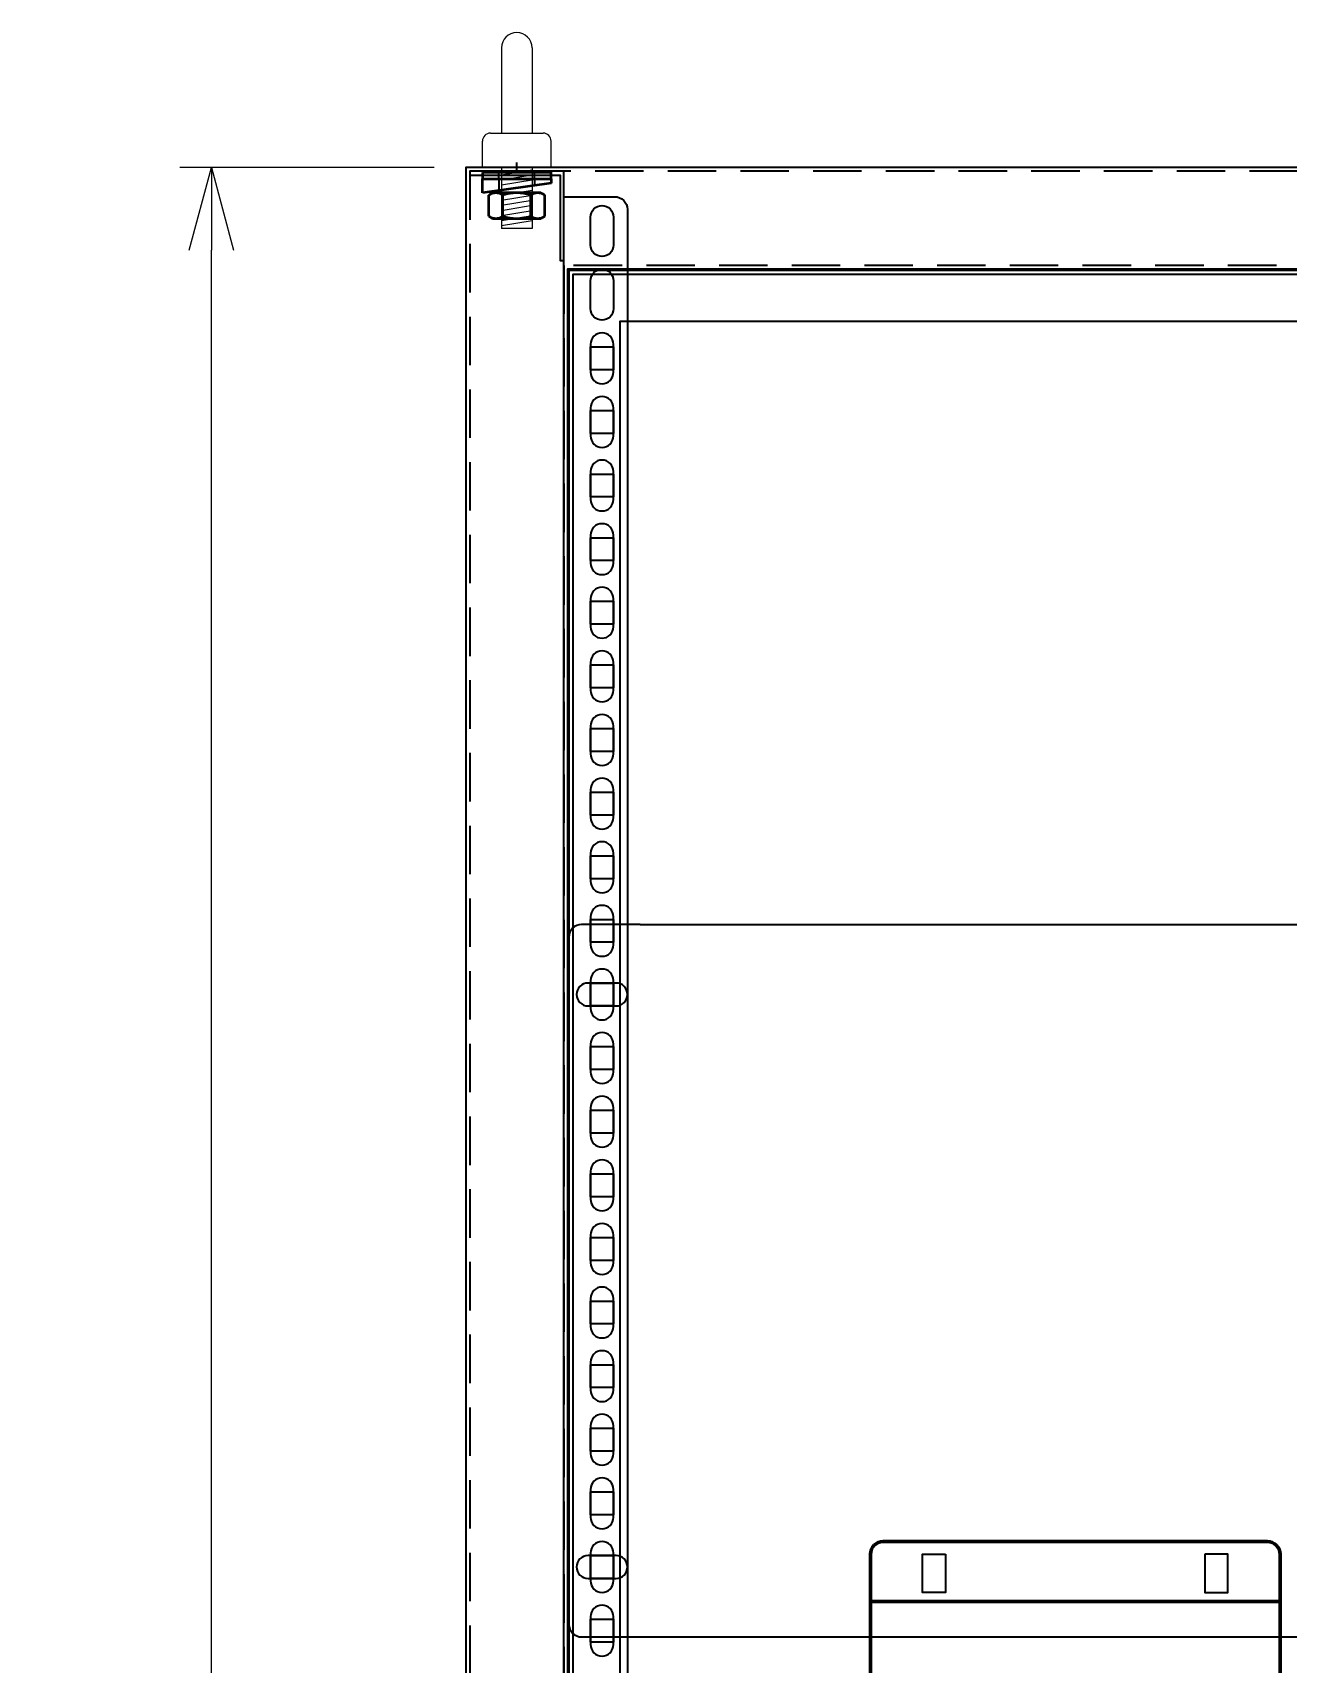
# Model space of a CAD drawing. Header units: millimetres. Extents: x 173893 to 258446, y -176540 to -123824.
# Drawn here: x 191979 to 192472, y -162114 to -161474 of the extents above; entities that cross this region are included whole.
import ezdxf

# ---------------------------------------------------------------- set-up
doc = ezdxf.new("R2010")
doc.units = ezdxf.units.MM
doc.header["$LTSCALE"] = 3
for name, pattern in [('ACAD_ISO04W100', [30, 24, -3, 0, -3]), ('CACHE2', [4.7625, 3.175, -1.5875]), ('HIDDEN', [9.525, 6.35, -3.175])]:
    doc.linetypes.add(name, pattern=pattern)
for name, color, linetype in [('@.VISIBLE', 7, 'Continuous'), ('centerline', 6, 'ACAD_ISO04W100'), ('dim', 7, 'Continuous'), ('equipments', 2, 'Continuous')]:
    doc.layers.add(name, color=color, linetype=linetype)
for name, color, linetype, lineweight in [('FORT', 2, 'Continuous', 35), ('POINTILLE', 8, 'CACHE2', 25), ('Visible (ISO)', 7, 'Continuous', 50)]:
    doc.layers.add(name, color=color, linetype=linetype, lineweight=lineweight)
doc.styles.add('Ann_w01', font='romans.shx', dxfattribs={"width": 0.6, "bigfont": 'chineset.shx'})
doc.dimstyles.new('Dim 01_SC25', dxfattribs={"dimscale": 25, "dimtxt": 2, "dimasz": 1.3, "dimexe": 0.5, "dimexo": 0.5, "dimgap": 0.5, "dimtad": 1, "dimdec": 1, "dimzin": 12, "dimdsep": 46, "dimtxsty": 'Ann_w01', "dimblk": 'OPEN30', "dimcen": 1.5, "dimclrd": 6, "dimclre": 6, "dimclrt": 3, "dimadec": 1, "dimazin": 3, "dimtm": 1e-09, "dimtfac": 1, "dimtdec": 1, "dimtix": 1, "dimtmove": 0, "dimatfit": 3, "dimldrblk": 'OPEN30', "dimfxl": 1, "dimtolj": 1, "dimlwd": 0, "dimlwe": 0, "dimarcsym": 0})

# ---------------------------------------------------------------- blocks, each defined once
blk = doc.blocks.new('_Open30')
at = {"color": 0, "linetype": 'ByBlock', "lineweight": -2}
for p, q in [((-1, 0.268), (0, 0)), ((0, 0), (-1, -0.268)), ((0, 0), (-1, 0))]:
    blk.add_line(p, q, dxfattribs=at)
blk = doc.blocks.new('*D49')
at = {"layer": 'Defpoints', "color": 0, "transparency": 16777216}
for p in [(192049.48, -161526.78), (192149.48, -161526.78), (192149.48, -163726.78)]:
    blk.add_point(p, dxfattribs=at)
at = {"layer": 'dim', "color": 6, "lineweight": 0, "transparency": 16777216}
for p, q in [((192136.98, -161526.78), (192036.98, -161526.78)), ((192049.48, -163694.28), (192049.48, -161559.28)), ((192136.98, -163726.78), (192036.98, -163726.78))]:
    blk.add_line(p, q, dxfattribs=at)
at = {"layer": 'dim', "color": 6, "lineweight": 0, "transparency": 16777216, "xscale": 32.5, "yscale": 32.5, "zscale": 32.5}
for p, rotation in [((192049.48, -161526.78), 90), ((192049.48, -163726.78), 270)]:
    blk.add_blockref('_Open30', p, dxfattribs=dict(at, rotation=rotation))
at = {"layer": 'dim', "color": 3, "transparency": 16777216, "insert": (192011.98, -162626.78), "char_height": 50, "attachment_point": 5, "rotation": 90, "style": 'Ann_w01'}
blk.add_mtext('\\A1;2200', dxfattribs=at)
blk = doc.blocks.new('HM12_COTE')
at = {"layer": 'FORT'}
for p, q in [((-10.97, 9.15), (-9.5, 10)), ((-10.97, 0.85), (-10.97, 9.15)), ((9.5, 10), (-9.5, 10)), ((-5.48, 0.85), (-5.48, 9.15)), ((5.48, 0.85), (5.48, 9.15)), ((10.97, 9.15), (9.5, 10)), ((10.97, 0.85), (10.97, 9.15)), ((-9.5, 0), (-10.97, 0.85)), ((-9.5, 0), (9.5, 0)), ((9.5, 0), (10.97, 0.85))]:
    blk.add_line(p, q, dxfattribs=at)
for centre, radius, start, end in [((-8.23, 5.14), 4.86, 55.61585, 124.38415), ((0, -8.15), 18.15, 72.4121, 107.5879), ((8.23, 5.14), 4.86, 55.61585, 124.38415), ((-8.23, 4.86), 4.86, 235.61585, 304.38415), ((0, 18.15), 18.15, 252.4121, 287.5879), ((8.23, 4.86), 4.86, 235.61585, 304.38415)]:
    blk.add_arc(centre, radius, start, end, dxfattribs=at)
blk = doc.blocks.new('CALE_M12_IPN')
at = {"layer": 'FORT'}
for p, q in [((-13.5, 3.61), (13.5, 3.61)), ((-13.5, -1.89), (-13.5, 3.61)), ((13.5, 1.89), (-13.5, -1.89)), ((13.5, 3.61), (13.5, 1.89))]:
    blk.add_line(p, q, dxfattribs=at)
at = {"layer": 'POINTILLE'}
for p, q in [((-7, 3.61), (-7, -0.98)), ((7, 3.61), (7, 0.98))]:
    blk.add_line(p, q, dxfattribs=at)
blk = doc.blocks.new('RONDELLE_M12')
at = {"layer": 'FORT'}
blk.add_lwpolyline([(-13.5, 2.5), (-13.5, 0), (13.5, 0), (13.5, 2.5)], close=True, dxfattribs=at)
at = {"layer": 'POINTILLE'}
for p, q in [((-7, 0), (-7, 2.5)), ((7, 0), (7, 2.5))]:
    blk.add_line(p, q, dxfattribs=at)
blk = doc.blocks.new('Oval 20x9')
at = {"layer": '@.VISIBLE', "color": 2}
blk.add_lwpolyline([(-5.5, -4.5), (5.5, -4.5, 0.414214), (10, 0), (10, 0, 0.414214), (5.5, 4.5), (-5.5, 4.5, 0.414214), (-10, 0), (-10, 0, 0.414214)], format="xyb", close=True, dxfattribs=at)

msp = doc.modelspace()

# ---------------------------------------------------------------- linework, layer by layer
for points in [[(192149.48, -163626.78), (193049.48, -163626.78), (193049.48, -161526.78), (192149.48, -161526.78)], [(192189.48, -163586.78), (193009.48, -163586.78), (193009.48, -161566.78), (192189.48, -161566.78)], [(192198.48, -161597.28), (192207.48, -161597.28), (192207.48, -161606.28), (192198.48, -161606.28)], [(192198.48, -161622.28), (192207.48, -161622.28), (192207.48, -161631.28), (192198.48, -161631.28)], [(192198.48, -161647.28), (192207.48, -161647.28), (192207.48, -161656.28), (192198.48, -161656.28)], [(192198.48, -161672.28), (192207.48, -161672.28), (192207.48, -161681.28), (192198.48, -161681.28)], [(192198.48, -161697.28), (192207.48, -161697.28), (192207.48, -161706.28), (192198.48, -161706.28)], [(192198.48, -161722.28), (192207.48, -161722.28), (192207.48, -161731.28), (192198.48, -161731.28)], [(192198.48, -161747.28), (192207.48, -161747.28), (192207.48, -161756.28), (192198.48, -161756.28)], [(192198.48, -161772.28), (192207.48, -161772.28), (192207.48, -161781.28), (192198.48, -161781.28)], [(192198.48, -161797.28), (192207.48, -161797.28), (192207.48, -161806.28), (192198.48, -161806.28)], [(192198.48, -161822.28), (192207.48, -161822.28), (192207.48, -161831.28), (192198.48, -161831.28)], [(192198.48, -161847.28), (192207.48, -161847.28), (192207.48, -161856.28), (192198.48, -161856.28)], [(192198.48, -161872.28), (192207.48, -161872.28), (192207.48, -161881.28), (192198.48, -161881.28)], [(192198.48, -161897.28), (192207.48, -161897.28), (192207.48, -161906.28), (192198.48, -161906.28)], [(192198.48, -161922.28), (192207.48, -161922.28), (192207.48, -161931.28), (192198.48, -161931.28)], [(192198.48, -161947.28), (192207.48, -161947.28), (192207.48, -161956.28), (192198.48, -161956.28)], [(192198.48, -161972.28), (192207.48, -161972.28), (192207.48, -161981.28), (192198.48, -161981.28)], [(192198.48, -161997.28), (192207.48, -161997.28), (192207.48, -162006.28), (192198.48, -162006.28)], [(192198.48, -162022.28), (192207.48, -162022.28), (192207.48, -162031.28), (192198.48, -162031.28)], [(192198.48, -162047.28), (192207.48, -162047.28), (192207.48, -162056.28), (192198.48, -162056.28)], [(192198.48, -162072.28), (192207.48, -162072.28), (192207.48, -162081.28), (192198.48, -162081.28)], [(192198.48, -162097.28), (192207.48, -162097.28), (192207.48, -162106.28), (192198.48, -162106.28)]]:
    msp.add_lwpolyline(points, close=True)
at = {"linetype": 'HIDDEN'}
for points in [[(192150.98, -163625.28), (193047.98, -163625.28), (193047.98, -161528.28), (192150.98, -161528.28)], [(192187.98, -163588.28), (193010.98, -163588.28), (193010.98, -161565.28), (192187.98, -161565.28)]]:
    msp.add_lwpolyline(points, close=True, dxfattribs=at)
at = {"color": 1}
msp.add_lwpolyline([(192187.98, -161563.28), (192187.98, -161528.28), (192150.98, -161528.28), (192150.98, -161529.78), (192186.48, -161529.78), (192186.48, -161563.28)], close=True, dxfattribs=at)
at = {"color": 151}
for points in [[(192187.98, -161538.28), (192207.98, -161538.28, -0.414214), (192212.98, -161543.28), (192212.98, -163610.28, -0.414214), (192207.98, -163615.28), (192187.98, -163615.28)], [(192198.48, -161557.28), (192198.48, -161546.28, -0.414214), (192202.98, -161541.78), (192202.98, -161541.78, -0.414214), (192207.48, -161546.28), (192207.48, -161557.28, -0.414214), (192202.98, -161561.78), (192202.98, -161561.78, -0.414214)], [(192198.48, -161582.28), (192198.48, -161571.28, -0.414214), (192202.98, -161566.78), (192202.98, -161566.78, -0.414214), (192207.48, -161571.28), (192207.48, -161582.28, -0.414214), (192202.98, -161586.78), (192202.98, -161586.78, -0.414214)], [(192198.48, -161596.28), (192198.48, -161607.28, 0.414214), (192202.98, -161611.78), (192202.98, -161611.78, 0.414214), (192207.48, -161607.28), (192207.48, -161596.28, 0.414214), (192202.98, -161591.78), (192202.98, -161591.78, 0.414214)], [(192198.48, -161621.28), (192198.48, -161632.28, 0.414214), (192202.98, -161636.78), (192202.98, -161636.78, 0.414214), (192207.48, -161632.28), (192207.48, -161621.28, 0.414214), (192202.98, -161616.78), (192202.98, -161616.78, 0.414214)], [(192198.48, -161646.28), (192198.48, -161657.28, 0.414214), (192202.98, -161661.78), (192202.98, -161661.78, 0.414214), (192207.48, -161657.28), (192207.48, -161646.28, 0.414214), (192202.98, -161641.78), (192202.98, -161641.78, 0.414214)], [(192198.48, -161671.28), (192198.48, -161682.28, 0.414214), (192202.98, -161686.78), (192202.98, -161686.78, 0.414214), (192207.48, -161682.28), (192207.48, -161671.28, 0.414214), (192202.98, -161666.78), (192202.98, -161666.78, 0.414214)], [(192198.48, -161696.28), (192198.48, -161707.28, 0.414214), (192202.98, -161711.78), (192202.98, -161711.78, 0.414214), (192207.48, -161707.28), (192207.48, -161696.28, 0.414214), (192202.98, -161691.78), (192202.98, -161691.78, 0.414214)], [(192198.48, -161721.28), (192198.48, -161732.28, 0.414214), (192202.98, -161736.78), (192202.98, -161736.78, 0.414214), (192207.48, -161732.28), (192207.48, -161721.28, 0.414214), (192202.98, -161716.78), (192202.98, -161716.78, 0.414214)], [(192198.48, -161746.28), (192198.48, -161757.28, 0.414214), (192202.98, -161761.78), (192202.98, -161761.78, 0.414214), (192207.48, -161757.28), (192207.48, -161746.28, 0.414214), (192202.98, -161741.78), (192202.98, -161741.78, 0.414214)], [(192198.48, -161771.28), (192198.48, -161782.28, 0.414214), (192202.98, -161786.78), (192202.98, -161786.78, 0.414214), (192207.48, -161782.28), (192207.48, -161771.28, 0.414214), (192202.98, -161766.78), (192202.98, -161766.78, 0.414214)], [(192198.48, -161796.28), (192198.48, -161807.28, 0.414214), (192202.98, -161811.78), (192202.98, -161811.78, 0.414214), (192207.48, -161807.28), (192207.48, -161796.28, 0.414214), (192202.98, -161791.78), (192202.98, -161791.78, 0.414214)], [(192198.48, -161821.28), (192198.48, -161832.28, 0.414214), (192202.98, -161836.78), (192202.98, -161836.78, 0.414214), (192207.48, -161832.28), (192207.48, -161821.28, 0.414214), (192202.98, -161816.78), (192202.98, -161816.78, 0.414214)], [(192198.48, -161846.28), (192198.48, -161857.28, 0.414214), (192202.98, -161861.78), (192202.98, -161861.78, 0.414214), (192207.48, -161857.28), (192207.48, -161846.28, 0.414214), (192202.98, -161841.78), (192202.98, -161841.78, 0.414214)], [(192198.48, -161871.28), (192198.48, -161882.28, 0.414214), (192202.98, -161886.78), (192202.98, -161886.78, 0.414214), (192207.48, -161882.28), (192207.48, -161871.28, 0.414214), (192202.98, -161866.78), (192202.98, -161866.78, 0.414214)], [(192198.48, -161896.28), (192198.48, -161907.28, 0.414214), (192202.98, -161911.78), (192202.98, -161911.78, 0.414214), (192207.48, -161907.28), (192207.48, -161896.28, 0.414214), (192202.98, -161891.78), (192202.98, -161891.78, 0.414214)], [(192198.48, -161921.28), (192198.48, -161932.28, 0.414214), (192202.98, -161936.78), (192202.98, -161936.78, 0.414214), (192207.48, -161932.28), (192207.48, -161921.28, 0.414214), (192202.98, -161916.78), (192202.98, -161916.78, 0.414214)], [(192198.48, -161946.28), (192198.48, -161957.28, 0.414214), (192202.98, -161961.78), (192202.98, -161961.78, 0.414214), (192207.48, -161957.28), (192207.48, -161946.28, 0.414214), (192202.98, -161941.78), (192202.98, -161941.78, 0.414214)], [(192198.48, -161971.28), (192198.48, -161982.28, 0.414214), (192202.98, -161986.78), (192202.98, -161986.78, 0.414214), (192207.48, -161982.28), (192207.48, -161971.28, 0.414214), (192202.98, -161966.78), (192202.98, -161966.78, 0.414214)], [(192198.48, -161996.28), (192198.48, -162007.28, 0.414214), (192202.98, -162011.78), (192202.98, -162011.78, 0.414214), (192207.48, -162007.28), (192207.48, -161996.28, 0.414214), (192202.98, -161991.78), (192202.98, -161991.78, 0.414214)], [(192198.48, -162021.28), (192198.48, -162032.28, 0.414214), (192202.98, -162036.78), (192202.98, -162036.78, 0.414214), (192207.48, -162032.28), (192207.48, -162021.28, 0.414214), (192202.98, -162016.78), (192202.98, -162016.78, 0.414214)], [(192198.48, -162046.28), (192198.48, -162057.28, 0.414214), (192202.98, -162061.78), (192202.98, -162061.78, 0.414214), (192207.48, -162057.28), (192207.48, -162046.28, 0.414214), (192202.98, -162041.78), (192202.98, -162041.78, 0.414214)], [(192198.48, -162071.28), (192198.48, -162082.28, 0.414214), (192202.98, -162086.78), (192202.98, -162086.78, 0.414214), (192207.48, -162082.28), (192207.48, -162071.28, 0.414214), (192202.98, -162066.78), (192202.98, -162066.78, 0.414214)], [(192198.48, -162096.28), (192198.48, -162107.28, 0.414214), (192202.98, -162111.78), (192202.98, -162111.78, 0.414214), (192207.48, -162107.28), (192207.48, -162096.28, 0.414214), (192202.98, -162091.78), (192202.98, -162091.78, 0.414214)]]:
    msp.add_lwpolyline(points, format="xyb", close=True, dxfattribs=at)
at = {"color": 6}
for points in [[(192189.98, -163586.28), (193008.98, -163586.28), (193008.98, -161567.28), (192189.98, -161567.28)], [(192191.48, -163584.78), (193007.48, -163584.78), (193007.48, -161568.78), (192191.48, -161568.78)], [(192209.98, -163566.28), (192988.98, -163566.28), (192988.98, -161587.28), (192209.98, -161587.28)]]:
    msp.add_lwpolyline(points, close=True, dxfattribs=at)
at = {"layer": '@.VISIBLE'}
for p, q in [((192217.98, -161824.28), (192980.98, -161824.28)), ((192217.98, -162104.28), (192980.98, -162104.28))]:
    msp.add_line(p, q, dxfattribs=at)
msp.add_lwpolyline([(192217.98, -161824.28), (192194.98, -161824.28, 0.414214), (192189.98, -161829.28), (192189.98, -162099.28, 0.414214), (192194.98, -162104.28), (192217.98, -162104.28)], format="xyb", dxfattribs=at)
at = {"layer": '@.VISIBLE', "color": 3}
for points in [[(192337.98, -162071.78), (192337.98, -162086.78), (192328.98, -162086.78), (192328.98, -162071.78)], [(192439.98, -162071.78), (192439.98, -162086.78), (192448.98, -162086.78), (192448.98, -162071.78)]]:
    msp.add_lwpolyline(points, close=True, dxfattribs=at)
at = {"layer": 'centerline'}
msp.add_line((192169.48, -161528.78), (192169.48, -161524.78), dxfattribs=at)
at = {"layer": 'equipments', "lineweight": 0}
for p, q in [((192163.48, -161479.78), (192163.48, -161513.28)), ((192175.48, -161479.78), (192175.48, -161513.28)), ((192159.15, -161513.28), (192179.81, -161513.28)), ((192155.98, -161526.78), (192155.98, -161516.45)), ((192182.98, -161526.78), (192182.98, -161516.45)), ((192182.98, -161526.78), (192155.98, -161526.78)), ((192163.48, -161526.78), (192163.48, -161550.78)), ((192175.48, -161526.78), (192163.48, -161526.78)), ((192175.48, -161526.78), (192175.48, -161550.78)), ((192175.48, -161550.78), (192163.48, -161550.78))]:
    msp.add_line(p, q, dxfattribs=at)
at = {"layer": 'equipments', "color": 8, "lineweight": 0}
for p, q in [((192175.48, -161527.78), (192163.48, -161529.78)), ((192175.48, -161529.78), (192163.48, -161531.78)), ((192175.48, -161531.78), (192163.48, -161533.78)), ((192175.48, -161533.78), (192163.48, -161535.78)), ((192175.48, -161535.78), (192163.48, -161537.78)), ((192175.48, -161537.78), (192163.48, -161539.78)), ((192175.48, -161539.78), (192163.48, -161541.78)), ((192175.48, -161541.78), (192163.48, -161543.78)), ((192175.48, -161543.78), (192163.48, -161545.78)), ((192175.48, -161545.78), (192163.48, -161547.78)), ((192175.48, -161547.78), (192163.48, -161549.78))]:
    msp.add_line(p, q, dxfattribs=at)
at = {"layer": 'equipments', "lineweight": 0}
for centre, radius, start, end in [((192169.48, -161479.78), 6, 0, 180), ((192159.15, -161516.45), 3.17, 90, 180), ((192179.81, -161516.45), 3.17, 0, 90)]:
    msp.add_arc(centre, radius, start, end, dxfattribs=at)
at = {"layer": 'Visible (ISO)', "color": 3}
for p, q in [((192308.48, -162090.28), (192308.48, -162071.78)), ((192464.48, -162066.78), (192313.48, -162066.78)), ((192469.48, -162090.28), (192469.48, -162071.78))]:
    msp.add_line(p, q, dxfattribs=at)
msp.add_lwpolyline([(192308.48, -163153.28), (192308.48, -162090.28), (192469.48, -162090.28), (192469.48, -163153.28)], close=True, dxfattribs=at)
for centre, start, end in [((192313.48, -162071.78), 90, 180), ((192464.48, -162071.78), 0, 90)]:
    msp.add_arc(centre, 5, start, end, dxfattribs=at)

# ---------------------------------------------------------------- block references
for name, p in [('RONDELLE_M12', (192169.48, -161531.28)), ('CALE_M12_IPN', (192169.48, -161534.89)), ('HM12_COTE', (192169.48, -161546.78))]:
    msp.add_blockref(name, p)
at = {"layer": '@.VISIBLE'}
for p in [(192202.98, -161851.78), (192202.98, -162076.78)]:
    msp.add_blockref('Oval 20x9', p, dxfattribs=at)

# ---------------------------------------------------------------- dimensions: what is measured, and where the dimension line sits
at = {"layer": 'dim'}
dim = msp.add_linear_dim(base=(192049.48, -161526.78), p1=(192149.48, -163726.78), p2=(192149.48, -161526.78), angle=90, dimstyle='Dim 01_SC25', dxfattribs=at)
dim.commit()
dim.dimension.update_dxf_attribs({"geometry": '*D49', "text_midpoint": (192011.98, -162626.78)})

doc.saveas('drawing.dxf')
